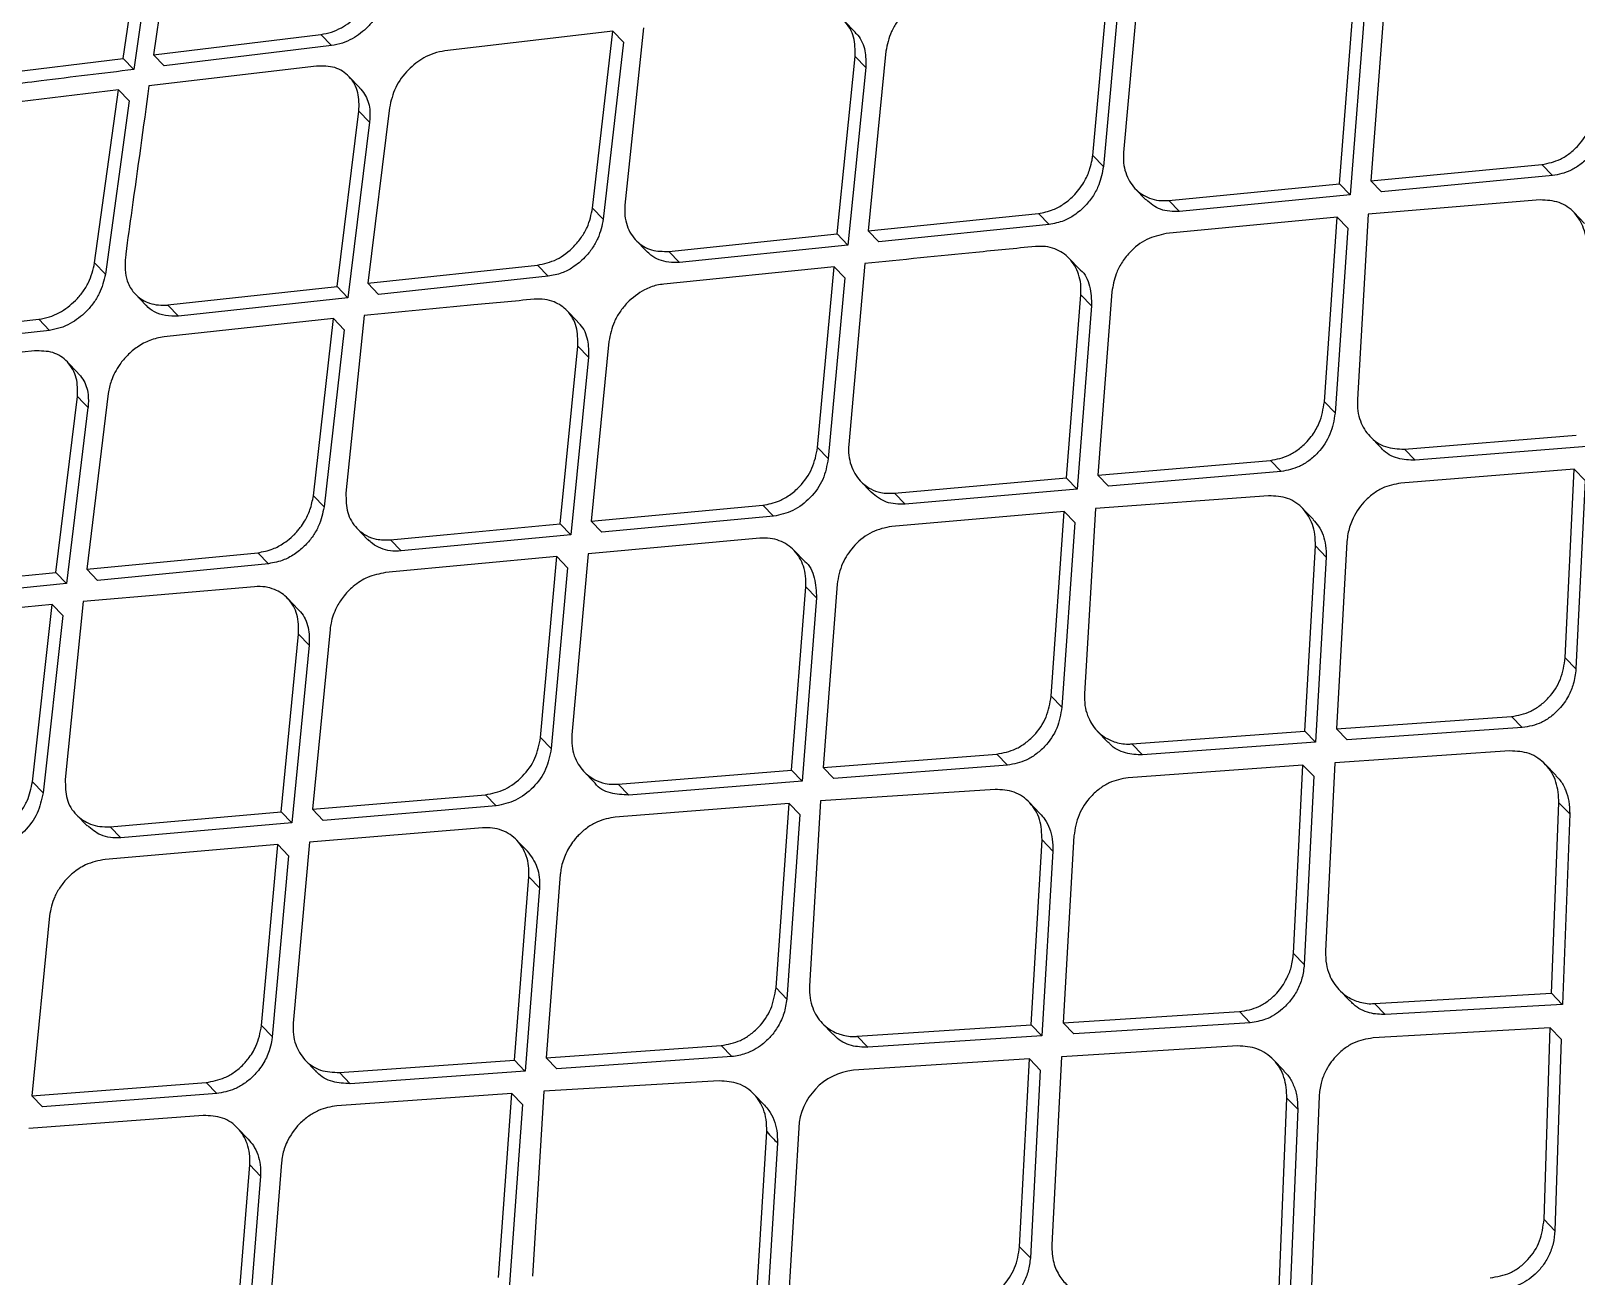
# Model space of a CAD drawing. Extents: x 0 to 84, y -21 to 126.
# Drawn here: x 72.5 to 73.876, y 14.619 to 15.728 of the extents above; entities that cross this region are included whole.
import ezdxf

# ---------------------------------------------------------------- set-up
doc = ezdxf.new("R2010")
doc.units = 0
doc.header["$MEASUREMENT"] = 0
doc.layers.add('1', color=4, linetype='Continuous')

# ---------------------------------------------------------------- blocks, each defined once
blk = doc.blocks.new('PRODIGY')
at = {"layer": '1', "color": 3, "linetype": 'Continuous', "lineweight": 25}
for p, q in [((72.5818, 15.7039), (72.6045, 15.8549)), ((72.6316, 15.8599), (72.6089, 15.7071)), ((73.4453, 15.6174), (73.4601, 15.7784)), ((73.4874, 15.7814), (73.4728, 15.6202)), ((73.4696, 15.7685), (73.4548, 15.6076)), ((73.7054, 15.7583), (73.6929, 15.5949)), ((73.6652, 15.5923), (73.6779, 15.7554)), ((73.6875, 15.7455), (73.6747, 15.5824)), ((73.0181, 15.7281), (72.8685, 15.7106)), ((73, 15.5706), (73.0181, 15.7281)), ((73.0276, 15.7182), (73.0181, 15.7281)), ((73.0453, 15.7312), (73.0287, 15.5732)), ((73.2337, 15.7273), (73.2241, 15.7372)), ((72.6089, 15.7071), (72.7579, 15.7252)), ((72.7675, 15.7153), (72.6184, 15.6972)), ((72.7579, 15.7252), (72.7675, 15.7153)), ((73.0276, 15.7182), (73.0095, 15.5607)), ((72.4344, 15.6858), (72.5818, 15.7039)), ((72.5818, 15.7039), (72.5914, 15.6939)), ((72.6089, 15.7071), (72.6184, 15.6972)), ((73.2178, 15.5476), (73.2338, 15.7056)), ((73.2338, 15.7056), (73.2433, 15.6958)), ((73.2612, 15.7102), (73.2453, 15.5504)), ((72.7541, 15.6971), (72.6049, 15.6793)), ((72.7926, 15.6777), (72.7829, 15.6878)), ((73.2433, 15.6958), (73.2273, 15.5377)), ((72.5778, 15.676), (72.4288, 15.6579)), ((72.5565, 15.5217), (72.5778, 15.676)), ((72.5778, 15.676), (72.5873, 15.6661)), ((72.5874, 15.6661), (72.5661, 15.5118)), ((72.819, 15.66), (72.7999, 15.5036)), ((72.7725, 15.5006), (72.7919, 15.6569)), ((72.8014, 15.647), (72.782, 15.4907)), ((72.7919, 15.6569), (72.8014, 15.647)), ((73.4453, 15.6174), (73.4548, 15.6076)), ((73.6929, 15.5949), (73.8454, 15.6094)), ((73.8454, 15.6094), (73.8549, 15.5995)), ((73.5131, 15.5774), (73.6652, 15.5923)), ((73.6652, 15.5922), (73.6747, 15.5824)), ((73.6929, 15.5949), (73.7024, 15.585)), ((73.8549, 15.5995), (73.7024, 15.585)), ((73.4832, 15.5878), (73.4927, 15.578)), ((73.5226, 15.5675), (73.5131, 15.5774)), ((73.6747, 15.5824), (73.5226, 15.5675)), ((73.8438, 15.5778), (73.6907, 15.5651)), ((73, 15.5706), (73.0095, 15.5607)), ((73.2453, 15.5504), (73.3969, 15.5658)), ((73.4064, 15.5559), (73.3969, 15.5658)), ((73.6907, 15.5651), (73.681, 15.4)), ((73.8833, 15.5568), (73.8737, 15.5668)), ((73.2453, 15.5504), (73.2548, 15.5405)), ((73.4064, 15.5559), (73.2548, 15.5405)), ((73.663, 15.5625), (73.5107, 15.5478)), ((73.6516, 15.3979), (73.663, 15.5625)), ((73.6725, 15.5526), (73.6612, 15.388)), ((73.663, 15.5625), (73.6725, 15.5526)), ((73.0385, 15.5419), (73.0479, 15.5322)), ((73.0679, 15.532), (73.2178, 15.5476)), ((73.2273, 15.5377), (73.0774, 15.5221)), ((73.2273, 15.5377), (73.2178, 15.5476)), ((72.5565, 15.5217), (72.5661, 15.5118)), ((73.0679, 15.532), (73.0774, 15.5221)), ((73.4338, 15.516), (73.4242, 15.5259)), ((72.7999, 15.5036), (72.9508, 15.5197)), ((72.9603, 15.5098), (72.8094, 15.4937)), ((72.9508, 15.5197), (72.9603, 15.5098)), ((73.215, 15.5184), (73.0635, 15.5029)), ((73.2003, 15.3573), (73.215, 15.5184)), ((73.2245, 15.5086), (73.2098, 15.3475)), ((73.215, 15.5184), (73.2245, 15.5086)), ((73.2425, 15.5212), (73.228, 15.3599)), ((72.6218, 15.4843), (72.7725, 15.5006)), ((72.7725, 15.5006), (72.782, 15.4908)), ((72.7999, 15.5036), (72.8094, 15.4937)), ((73.4624, 15.496), (73.4499, 15.3327)), ((72.5928, 15.4939), (72.6022, 15.4841)), ((72.6313, 15.4744), (72.6218, 15.4842)), ((72.782, 15.4908), (72.6313, 15.4744)), ((73.422, 15.3303), (73.4348, 15.4934)), ((73.4443, 15.4835), (73.4316, 15.3204)), ((73.4348, 15.4934), (73.4443, 15.4835)), ((72.3564, 15.4548), (72.5067, 15.4716)), ((72.5067, 15.4716), (72.5162, 15.4617)), ((72.7691, 15.4721), (72.6183, 15.4559)), ((72.7513, 15.3143), (72.7691, 15.4721)), ((72.7691, 15.4721), (72.7786, 15.4622)), ((72.7965, 15.475), (72.7803, 15.3167)), ((72.9865, 15.4695), (72.977, 15.4794)), ((72.5162, 15.4617), (72.3659, 15.4449)), ((72.7786, 15.4622), (72.7608, 15.3045)), ((72.503, 15.4434), (72.3525, 15.4268)), ((72.971, 15.2893), (72.9868, 15.4476)), ((72.9868, 15.4476), (72.9963, 15.4377)), ((73.0145, 15.4519), (72.9987, 15.2919)), ((72.5416, 15.4238), (72.532, 15.4338)), ((72.9963, 15.4377), (72.9805, 15.2795)), ((72.5221, 15.2461), (72.5412, 15.4027)), ((72.5686, 15.4056), (72.5497, 15.2489)), ((73.6516, 15.3979), (73.6612, 15.3881)), ((72.5506, 15.3929), (72.5316, 15.2363)), ((73.2003, 15.3573), (73.2098, 15.3475)), ((73.6923, 15.3671), (73.7018, 15.3573)), ((73.7229, 15.3559), (73.8758, 15.3684)), ((73.8854, 15.3584), (73.7325, 15.346)), ((73.4499, 15.3327), (73.6036, 15.3459)), ((73.6036, 15.3459), (73.6131, 15.336)), ((73.7229, 15.3559), (73.7325, 15.346)), ((73.2687, 15.3166), (73.422, 15.3303)), ((73.422, 15.3302), (73.4315, 15.3204)), ((73.4499, 15.3327), (73.4594, 15.3228)), ((73.6131, 15.336), (73.4594, 15.3228)), ((73.8742, 15.338), (73.7197, 15.3256)), ((73.8661, 15.1701), (73.8742, 15.338)), ((73.8742, 15.338), (73.8838, 15.3281)), ((73.2386, 15.3273), (73.2481, 15.3175)), ((73.2687, 15.3166), (73.2782, 15.3068)), ((73.4316, 15.3204), (73.2782, 15.3068)), ((73.8838, 15.3281), (73.8757, 15.1602)), ((72.7513, 15.3143), (72.7608, 15.3045)), ((72.9987, 15.2919), (73.1516, 15.306)), ((73.1516, 15.306), (73.161, 15.2962)), ((73.4478, 15.3029), (73.438, 15.1379)), ((73.602, 15.3144), (73.4478, 15.3029)), ((73.6418, 15.2932), (73.6322, 15.3031)), ((72.971, 15.2893), (72.9805, 15.2795)), ((72.9987, 15.2919), (73.0082, 15.2821)), ((73.1611, 15.2962), (73.0082, 15.2821)), ((73.4199, 15.3005), (73.2663, 15.2871)), ((73.4084, 15.136), (73.4199, 15.3005)), ((73.4294, 15.2906), (73.4179, 15.1262)), ((73.4294, 15.2906), (73.4199, 15.3005)), ((72.7902, 15.2853), (72.7996, 15.2755)), ((72.8199, 15.2751), (72.8294, 15.2652)), ((72.9805, 15.2795), (72.8294, 15.2652)), ((73.149, 15.2766), (72.996, 15.2627)), ((72.5497, 15.2489), (72.7018, 15.2637)), ((72.7018, 15.2637), (72.7113, 15.2539)), ((72.9682, 15.2602), (72.8155, 15.246)), ((72.9536, 15.099), (72.9682, 15.2602)), ((72.9682, 15.2602), (72.9777, 15.2503)), ((72.996, 15.2627), (72.9815, 15.1014)), ((73.1887, 15.256), (73.1792, 15.2659)), ((73.6341, 15.1048), (73.6436, 15.2697)), ((73.6436, 15.2697), (73.6531, 15.2598)), ((73.6717, 15.2735), (73.6624, 15.1068)), ((72.5497, 15.2489), (72.5592, 15.239)), ((72.7113, 15.2539), (72.5592, 15.239)), ((72.9777, 15.2503), (72.9631, 15.0892)), ((73.6531, 15.2598), (73.6437, 15.0949)), ((72.5316, 15.2363), (72.3798, 15.2211)), ((72.5221, 15.2461), (72.5316, 15.2363)), ((72.699, 15.2334), (72.5464, 15.2203)), ((73.1771, 15.0701), (73.1898, 15.2332)), ((73.1898, 15.2332), (73.1993, 15.2234)), ((73.2177, 15.2357), (73.2052, 15.0724)), ((72.5464, 15.2203), (72.5304, 15.0617)), ((72.7378, 15.2132), (72.7283, 15.2231)), ((73.1993, 15.2234), (73.1866, 15.0603)), ((72.5188, 15.2176), (72.3668, 15.2026)), ((72.5011, 15.0596), (72.5188, 15.2176)), ((72.5283, 15.2077), (72.5106, 15.0497)), ((72.5283, 15.2077), (72.5188, 15.2176)), ((72.7662, 15.1953), (72.7505, 15.0352)), ((72.7225, 15.0328), (72.7382, 15.1912)), ((72.7477, 15.1813), (72.732, 15.023)), ((72.7382, 15.1912), (72.7477, 15.1813)), ((73.8661, 15.1701), (73.8756, 15.1602)), ((73.4084, 15.136), (73.4179, 15.1262)), ((73.6624, 15.1068), (73.8183, 15.1178)), ((73.8279, 15.1079), (73.8183, 15.1178)), ((72.9536, 15.099), (72.9631, 15.0892)), ((73.4494, 15.1049), (73.4589, 15.0951)), ((73.4802, 15.0935), (73.6341, 15.1048)), ((73.6437, 15.0949), (73.6341, 15.1048)), ((73.6624, 15.1068), (73.672, 15.0969)), ((73.8279, 15.1079), (73.672, 15.0969)), ((73.2052, 15.0724), (73.36, 15.0844)), ((73.36, 15.0844), (73.3695, 15.0745)), ((73.4802, 15.0935), (73.4897, 15.0836)), ((73.6437, 15.0949), (73.4897, 15.0836)), ((73.8169, 15.0872), (73.6608, 15.0765)), ((72.9922, 15.0687), (73.0017, 15.0589)), ((73.0226, 15.0577), (73.1771, 15.0701)), ((73.1771, 15.0701), (73.1866, 15.0603)), ((73.2052, 15.0724), (73.2147, 15.0625)), ((73.3695, 15.0745), (73.2147, 15.0625)), ((73.6325, 15.0745), (73.4769, 15.0633)), ((73.6241, 14.9069), (73.6325, 15.0745)), ((73.6325, 15.0745), (73.6421, 15.0646)), ((73.6608, 15.0765), (73.6526, 14.9087)), ((73.8579, 15.0652), (73.8482, 15.0753)), ((72.5011, 15.0596), (72.5106, 15.0497)), ((73.0321, 15.0479), (73.0226, 15.0577)), ((73.1866, 15.0603), (73.0321, 15.0479)), ((73.6421, 15.0646), (73.6337, 14.8969)), ((72.7505, 15.0352), (72.9045, 15.0481)), ((72.914, 15.0382), (72.9045, 15.0481)), ((73.1749, 15.0404), (73.0202, 15.0282)), ((73.1633, 14.8761), (73.1749, 15.0404)), ((73.1749, 15.0404), (73.1844, 15.0305)), ((73.203, 15.0426), (73.1931, 14.8777)), ((73.3584, 15.0529), (73.203, 15.0426)), ((73.3983, 15.0315), (73.3888, 15.0414)), ((73.8539, 14.8714), (73.8605, 15.041)), ((73.8605, 15.041), (73.8701, 15.031)), ((72.5404, 15.0302), (72.5498, 15.0204)), ((72.5703, 15.0197), (72.7225, 15.0328)), ((72.7225, 15.0328), (72.732, 15.023)), ((72.7505, 15.0352), (72.76, 15.0253)), ((72.914, 15.0382), (72.76, 15.0253)), ((73.1844, 15.0305), (73.1728, 14.8662)), ((73.8701, 15.031), (73.8636, 14.8614)), ((72.5703, 15.0197), (72.5798, 15.0099)), ((72.732, 15.023), (72.5798, 15.0099)), ((72.902, 15.0187), (72.7478, 15.006)), ((72.7198, 15.0037), (72.5659, 14.9906)), ((72.7052, 14.8425), (72.7198, 15.0036)), ((72.7198, 15.0037), (72.7293, 14.9938)), ((72.7478, 15.006), (72.7333, 14.8446)), ((72.9419, 14.9978), (72.9323, 15.0077)), ((73.3906, 14.8432), (73.4002, 15.0079)), ((73.4002, 15.0079), (73.4098, 14.998)), ((73.4286, 15.0115), (73.419, 14.8451)), ((72.7293, 14.9938), (72.7146, 14.8326)), ((73.4098, 14.998), (73.4001, 14.8333)), ((72.9303, 14.8119), (72.9431, 14.9749)), ((72.9431, 14.9749), (72.9526, 14.9651)), ((72.9712, 14.9772), (72.9586, 14.8139)), ((72.9526, 14.9651), (72.9398, 14.8021)), ((72.5163, 14.9402), (72.5007, 14.7801)), ((73.6241, 14.9069), (73.6337, 14.8969)), ((73.1633, 14.8761), (73.1728, 14.8662)), ((73.6648, 14.8744), (73.6743, 14.8645)), ((73.6963, 14.8623), (73.8539, 14.8714)), ((73.6963, 14.8623), (73.7059, 14.8523)), ((73.8636, 14.8614), (73.7059, 14.8523)), ((73.8539, 14.8714), (73.8635, 14.8614)), ((73.419, 14.8451), (73.576, 14.855)), ((73.576, 14.855), (73.5855, 14.845)), ((72.7052, 14.8425), (72.7146, 14.8327)), ((73.2045, 14.8447), (73.214, 14.8348)), ((73.2356, 14.833), (73.3906, 14.8432)), ((73.4001, 14.8334), (73.3906, 14.8432)), ((73.419, 14.8451), (73.4286, 14.8352)), ((73.5855, 14.845), (73.4286, 14.8352)), ((73.8528, 14.8405), (73.695, 14.8316)), ((73.8473, 14.6699), (73.8528, 14.8405)), ((73.8625, 14.8305), (73.8528, 14.8405)), ((72.9586, 14.8139), (73.1145, 14.8248)), ((73.1145, 14.8248), (73.124, 14.815)), ((73.2356, 14.833), (73.2451, 14.8232)), ((73.4001, 14.8333), (73.2451, 14.8232)), ((73.5745, 14.8244), (73.4174, 14.8148)), ((73.8625, 14.8305), (73.8569, 14.6599)), ((72.7441, 14.8119), (72.7535, 14.8021)), ((72.7747, 14.8007), (72.9303, 14.8119)), ((72.9303, 14.8119), (72.9397, 14.8021)), ((72.9586, 14.8139), (72.9681, 14.8041)), ((73.124, 14.8149), (72.9681, 14.8041)), ((73.3889, 14.813), (73.2322, 14.8028)), ((73.3802, 14.6456), (73.3889, 14.813)), ((73.4174, 14.8148), (73.4089, 14.6472)), ((73.6157, 14.8023), (73.606, 14.8123)), ((72.7841, 14.7908), (72.7747, 14.8007)), ((72.9398, 14.8021), (72.7841, 14.7908)), ((73.1128, 14.7933), (72.9564, 14.7842)), ((73.3985, 14.803), (73.3898, 14.6357)), ((72.5007, 14.7801), (72.6558, 14.7919)), ((72.5007, 14.7801), (72.5101, 14.7703)), ((72.6652, 14.782), (72.5101, 14.7703)), ((72.6558, 14.7919), (72.6652, 14.7821)), ((72.928, 14.7822), (72.7722, 14.7712)), ((72.9163, 14.6181), (72.928, 14.7822)), ((72.9375, 14.7724), (72.928, 14.7822)), ((72.9564, 14.7842), (72.9463, 14.6195)), ((73.153, 14.7717), (73.1434, 14.7816)), ((73.6469, 14.7796), (73.6402, 14.6102)), ((72.9375, 14.7724), (72.9258, 14.6082)), ((73.6114, 14.6088), (73.6183, 14.778)), ((73.6183, 14.778), (73.6279, 14.768)), ((73.6279, 14.768), (73.621, 14.5988)), ((72.6532, 14.7625), (72.4979, 14.7509)), ((72.6933, 14.7414), (72.6838, 14.7513)), ((73.1835, 14.7515), (73.1737, 14.5853)), ((73.1451, 14.5837), (73.155, 14.7481)), ((73.1645, 14.7382), (73.1546, 14.5738)), ((72.6817, 14.5556), (72.6946, 14.7185)), ((72.6946, 14.7185), (72.7041, 14.7086)), ((72.7229, 14.7205), (72.7101, 14.5574)), ((72.7041, 14.7086), (72.6912, 14.5457)), ((73.8473, 14.6699), (73.8569, 14.6599)), ((73.3802, 14.6456), (73.3898, 14.6357))]:
    blk.add_line(p, q, dxfattribs=at)
at = {"layer": '1', "color": 3, "linetype": 'Continuous', "lineweight": 25, "flags": 128}
for points in [[(72.5412, 15.4027), (72.5465, 15.3972), (72.5507, 15.3929)], [(73.3889, 14.813), (73.3943, 14.8074), (73.3985, 14.803)]]:
    blk.add_lwpolyline(points, dxfattribs=at)
at = {"layer": '1', "color": 3, "linetype": 'Continuous', "lineweight": 25}
blk.add_arc((73.2383, 14.7483), 0.0549, 96.3947, 176.641, dxfattribs=at)
for points, knots in [([(69.6815, 15.0148), (69.6438, 15.0374), (69.6134, 15.0686), (69.5678, 15.1475), (69.5526, 15.1952), (69.5371, 15.3059), (69.5368, 15.3688), (69.5507, 15.5082), (69.5649, 15.5846), (69.6283, 15.8315), (69.6983, 16.0194), (69.8888, 16.4275), (70.0095, 16.6479), (70.2247, 16.9918), (70.302, 17.1086), (70.4671, 17.3446), (70.5547, 17.4637), (70.7389, 17.7022), (70.8354, 17.8214), (71.0353, 18.0576), (71.1388, 18.1745), (71.3504, 18.4035), (71.4586, 18.5157), (71.6768, 18.7327), (71.787, 18.8376), (72.0064, 19.038), (72.1158, 19.1335), (72.3309, 19.3131), (72.4366, 19.3973), (72.5394, 19.4751)], [0, 0, 0, 0, 0.0625, 0.0625, 0.125, 0.125, 0.1875, 0.1875, 0.25, 0.25, 0.375, 0.375, 0.5, 0.5, 0.5625, 0.5625, 0.625, 0.625, 0.6875, 0.6875, 0.75, 0.75, 0.8125, 0.8125, 0.875, 0.875, 0.9375, 0.9375, 1, 1, 1, 1]), ([(73.7435, 18.8551), (73.7393, 18.8461), (73.7309, 18.8281), (73.718, 18.8009), (73.7049, 18.7737), (73.6916, 18.7462), (73.678, 18.7187), (73.6642, 18.691), (73.6502, 18.6632), (73.6359, 18.6353), (73.6215, 18.6073), (73.6068, 18.5791), (73.5918, 18.5508), (73.5767, 18.5224), (73.5331, 18.4416), (73.4574, 18.3068), (73.3432, 18.1159), (73.2206, 17.923), (73.0904, 17.7294), (72.9529, 17.536), (72.7614, 17.2805), (72.5079, 16.9669), (72.1871, 16.6073), (71.8566, 16.2708), (71.5782, 16.0133), (71.3576, 15.8239), (71.1939, 15.6904), (71.0328, 15.566), (70.8747, 15.4509), (70.7209, 15.3457), (70.5715, 15.2507), (70.428, 15.1666), (70.2901, 15.0933), (70.1596, 15.0316), (70.0362, 14.9818), (69.9215, 14.9443), (69.8154, 14.9196), (69.7191, 14.9078), (69.6534, 14.9091), (69.6118, 14.9144), (69.5899, 14.9184), (69.5689, 14.9235), (69.5489, 14.9297), (69.5298, 14.9371), (69.5116, 14.9454), (69.5002, 14.9519), (69.4945, 14.9551)], [0, 0, 0, 0, 0.00488, 0.009757, 0.014631, 0.019503, 0.024374, 0.029243, 0.034113, 0.038982, 0.043851, 0.048722, 0.053594, 0.058468, 0.063345, 0.095039, 0.12674, 0.158405, 0.190067, 0.221613, 0.253187, 0.315969, 0.378384, 0.440415, 0.502124, 0.532906, 0.56362, 0.594377, 0.625012, 0.655825, 0.686463, 0.717403, 0.748208, 0.779416, 0.81038, 0.841827, 0.873112, 0.904827, 0.936373, 0.9455, 0.954608, 0.963701, 0.972783, 0.981858, 0.990929, 1, 1, 1, 1]), ([(73.7215, 18.8285), (73.6946, 18.7723), (73.6439, 18.6664), (73.5631, 18.5113), (73.4874, 18.3741), (73.4191, 18.2558), (73.359, 18.1554), (73.2826, 18.0316), (73.1762, 17.8662), (73.0241, 17.6439), (72.8569, 17.4153), (72.6795, 17.1875), (72.5011, 16.9714), (72.3171, 16.7611), (72.1396, 16.5693), (71.9767, 16.402), (71.8298, 16.2578), (71.6999, 16.1353), (71.5745, 16.0212), (71.4475, 15.9099), (71.3111, 15.7952), (71.1795, 15.6895), (71.0495, 15.5898), (70.9193, 15.4944), (70.7802, 15.3981), (70.6385, 15.3063), (70.5005, 15.2238), (70.3708, 15.153), (70.2504, 15.0942), (70.1545, 15.0535), (70.0822, 15.027), (70.0324, 15.0109), (69.9948, 15.0002), (69.9649, 14.9928), (69.9362, 14.9864), (69.9022, 14.9802), (69.8646, 14.9754), (69.825, 14.9732), (69.8017, 14.9755), (69.7892, 14.9767)], [0, 0, 0, 0, 0.032664, 0.06159, 0.086757, 0.108148, 0.125755, 0.140721, 0.174256, 0.21335, 0.257942, 0.294954, 0.334973, 0.375202, 0.411836, 0.444887, 0.474389, 0.500374, 0.522867, 0.549562, 0.576719, 0.605372, 0.629995, 0.657505, 0.687905, 0.720484, 0.752941, 0.785119, 0.81703, 0.848354, 0.866963, 0.883183, 0.897039, 0.905584, 0.917586, 0.933039, 0.951933, 0.974257, 1, 1, 1, 1]), ([(73.7038, 17.6398), (73.5881, 17.5307), (73.3529, 17.3088), (73.0099, 16.9848), (72.6861, 16.6786), (72.3966, 16.4046), (72.1528, 16.1737), (71.9512, 15.9828), (71.7883, 15.8284), (71.6432, 15.6909), (71.5188, 15.5731), (71.4173, 15.477), (71.3359, 15.3999), (71.2411, 15.31), (71.1121, 15.1878), (70.9471, 15.0316), (70.7602, 14.8547), (70.5548, 14.6603), (70.3367, 14.454), (70.0855, 14.2164), (69.8199, 13.9653), (69.5484, 13.7088), (69.3455, 13.5171), (69.2008, 13.3805), (69.097, 13.2825), (68.9815, 13.1734), (68.8462, 13.0458), (68.673, 12.8823), (68.4574, 12.6788), (68.1953, 12.4313), (67.8996, 12.1522), (67.5706, 11.8413), (67.2082, 11.4986), (66.8275, 11.1383), (66.5678, 10.8921), (66.4399, 10.7708)], [0, 0, 0, 0, 0.047732, 0.097021, 0.141602, 0.181473, 0.216643, 0.242357, 0.264803, 0.283982, 0.302359, 0.316221, 0.32592, 0.336001, 0.355428, 0.379237, 0.404198, 0.432652, 0.464067, 0.494314, 0.536393, 0.573752, 0.606394, 0.620146, 0.633459, 0.649229, 0.66783, 0.689262, 0.720711, 0.75677, 0.797442, 0.842721, 0.892609, 0.947115, 1, 1, 1, 1]), ([(70.1609, 14.1108), (70.595, 14.524), (71.2623, 15.1592), (72.4518, 16.3177), (73.2088, 17.0613), (73.736, 17.5793)], [0, 0, 0, 0, 0.360925, 0.55487, 1, 1, 1, 1]), ([(72.6141, 15.845), (72.6098, 15.8169), (72.602, 15.7668), (72.5946, 15.7162), (72.5914, 15.6939)], [0, 0, 0, 0, 0.559999, 1, 1, 1, 1]), ([(72.7579, 15.7252), (72.7611, 15.7258), (72.7673, 15.7269), (72.7786, 15.732), (72.7889, 15.7398), (72.7971, 15.7495), (72.804, 15.7607), (72.8061, 15.7696), (72.8076, 15.7755)], [0, 0, 0, 0, 0.139454, 0.269385, 0.499795, 0.627888, 0.754251, 1, 1, 1, 1]), ([(72.8171, 15.7656), (72.8157, 15.7597), (72.8136, 15.7508), (72.8066, 15.7397), (72.7985, 15.73), (72.7883, 15.7222), (72.7769, 15.717), (72.7707, 15.7159), (72.7675, 15.7153)], [0, 0, 0, 0, 0.244819, 0.370928, 0.498968, 0.728007, 0.858735, 1, 1, 1, 1]), ([(73.3099, 15.7616), (73.3041, 15.7602), (73.2925, 15.7575), (73.2793, 15.7471), (73.2709, 15.7367), (73.2643, 15.7252), (73.2624, 15.7161), (73.2612, 15.7102)], [0, 0, 0, 0, 0.24978, 0.49911, 0.63174, 0.759587, 1, 1, 1, 1]), ([(73.2338, 15.7056), (73.2337, 15.7115), (73.2337, 15.7235), (73.2253, 15.7377), (73.2121, 15.7467), (73.2009, 15.7469), (73.1953, 15.747)], [0, 0, 0, 0, 0.247055, 0.500293, 0.750035, 1, 1, 1, 1]), ([(73.2335, 15.7271), (73.2344, 15.7263), (73.2388, 15.722), (73.2434, 15.7115), (73.2433, 15.7008), (73.2433, 15.6958)], [0, 0, 0, 0, 0.115623, 0.581706, 1, 1, 1, 1]), ([(72.8685, 15.7106), (72.8652, 15.71), (72.8588, 15.7088), (72.8475, 15.7036), (72.835, 15.6939), (72.8233, 15.6782), (72.8205, 15.6661), (72.819, 15.66)], [0, 0, 0, 0, 0.145635, 0.277725, 0.500261, 0.751399, 1, 1, 1, 1]), ([(72.5914, 15.6939), (72.5638, 15.6906), (72.5147, 15.6846), (72.4656, 15.6785), (72.444, 15.6758)], [0, 0, 0, 0, 0.560002, 1, 1, 1, 1]), ([(72.7919, 15.6569), (72.792, 15.6625), (72.7922, 15.6712), (72.7882, 15.6812), (72.782, 15.6897), (72.7709, 15.6971), (72.7597, 15.6971), (72.7541, 15.6971)], [0, 0, 0, 0, 0.238553, 0.366963, 0.501189, 0.750416, 1, 1, 1, 1]), ([(72.6049, 15.6793), (72.5998, 15.6424), (72.593, 15.5926), (72.5857, 15.5413), (72.584, 15.5264), (72.5838, 15.5248)], [0, 0, 0, 0, 0.716075, 0.969514, 1, 1, 1, 1]), ([(72.7925, 15.6777), (72.7941, 15.6759), (72.7986, 15.6706), (72.8021, 15.66), (72.8016, 15.6509), (72.8014, 15.647)], [0, 0, 0, 0, 0.233608, 0.671619, 1, 1, 1, 1]), ([(73.8454, 15.6094), (73.851, 15.6105), (73.8596, 15.6123), (73.8704, 15.6193), (73.8802, 15.6282), (73.8898, 15.6427), (73.892, 15.6554), (73.893, 15.6618)], [0, 0, 0, 0, 0.237271, 0.365832, 0.500642, 0.75022, 1, 1, 1, 1]), ([(73.9026, 15.6519), (73.9026, 15.6514), (73.9025, 15.6502), (73.9021, 15.6465), (73.9006, 15.6394), (73.8963, 15.6283), (73.8888, 15.6174), (73.8796, 15.6091), (73.8688, 15.6023), (73.8603, 15.6005), (73.8549, 15.5995)], [0, 0, 0, 0, 0.017151, 0.047351, 0.146713, 0.297853, 0.500596, 0.64213, 0.772682, 1, 1, 1, 1]), ([(73.4728, 15.6202), (73.4727, 15.6171), (73.4725, 15.6108), (73.475, 15.5993), (73.482, 15.5872), (73.4934, 15.5798), (73.5041, 15.577), (73.5101, 15.5773), (73.5131, 15.5774)], [0, 0, 0, 0, 0.129019, 0.255533, 0.500114, 0.741836, 0.868984, 1, 1, 1, 1]), ([(73.3969, 15.5658), (73.4013, 15.5666), (73.4091, 15.5681), (73.4202, 15.5743), (73.4302, 15.5828), (73.4382, 15.5939), (73.4428, 15.6046), (73.4446, 15.6122), (73.4451, 15.6161), (73.4453, 15.6174)], [0, 0, 0, 0, 0.190542, 0.330561, 0.500118, 0.694288, 0.842422, 0.944346, 1, 1, 1, 1]), ([(73.4548, 15.6076), (73.4538, 15.602), (73.4522, 15.5932), (73.446, 15.5814), (73.4387, 15.5721), (73.4297, 15.5644), (73.4186, 15.5582), (73.4109, 15.5568), (73.4064, 15.5559)], [0, 0, 0, 0, 0.22038, 0.353909, 0.501989, 0.66923, 0.808108, 1, 1, 1, 1]), ([(73.5226, 15.5675), (73.5167, 15.5675), (73.5052, 15.5677), (73.4969, 15.5747), (73.4928, 15.5781)], [0, 0, 0, 0, 0.512525, 1, 1, 1, 1]), ([(73.8851, 15.5334), (73.8851, 15.5368), (73.8851, 15.5434), (73.8821, 15.5551), (73.8749, 15.5673), (73.8611, 15.577), (73.8496, 15.5775), (73.8438, 15.5778)], [0, 0, 0, 0, 0.13599, 0.264886, 0.5007, 0.747844, 1, 1, 1, 1]), ([(72.9508, 15.5197), (72.9566, 15.521), (72.9683, 15.5236), (72.9817, 15.534), (72.9902, 15.5444), (72.9969, 15.5558), (72.9987, 15.5647), (73, 15.5706)], [0, 0, 0, 0, 0.249536, 0.4991, 0.634239, 0.763031, 1, 1, 1, 1]), ([(73.0287, 15.5732), (73.0286, 15.57), (73.0284, 15.5637), (73.031, 15.5521), (73.0383, 15.5404), (73.0519, 15.532), (73.0626, 15.532), (73.0679, 15.532)], [0, 0, 0, 0, 0.134268, 0.265938, 0.520318, 0.764911, 1, 1, 1, 1]), ([(73.0095, 15.5607), (73.0083, 15.5549), (73.0064, 15.546), (72.9998, 15.5346), (72.9925, 15.5256), (72.9832, 15.5179), (72.9719, 15.512), (72.9645, 15.5106), (72.9603, 15.5098)], [0, 0, 0, 0, 0.235185, 0.363131, 0.497753, 0.679268, 0.822257, 1, 1, 1, 1]), ([(73.3943, 15.5364), (73.3766, 15.5346), (73.326, 15.5296), (73.2754, 15.5245), (73.2425, 15.5212)], [0, 0, 0, 0, 0.350451, 1, 1, 1, 1]), ([(73.4348, 15.4934), (73.4349, 15.4966), (73.435, 15.5029), (73.4324, 15.5144), (73.4254, 15.5265), (73.4141, 15.5339), (73.4034, 15.5367), (73.3974, 15.5365), (73.3943, 15.5364)], [0, 0, 0, 0, 0.129963, 0.256811, 0.500118, 0.740033, 0.867618, 1, 1, 1, 1]), ([(73.5107, 15.5478), (73.5048, 15.5465), (73.4931, 15.544), (73.4794, 15.5331), (73.4709, 15.522), (73.4648, 15.5102), (73.4633, 15.5014), (73.4624, 15.496)], [0, 0, 0, 0, 0.249573, 0.499119, 0.651188, 0.785497, 1, 1, 1, 1]), ([(72.5067, 15.4716), (72.5099, 15.4721), (72.5161, 15.4732), (72.5275, 15.4783), (72.5378, 15.486), (72.5461, 15.4957), (72.553, 15.5068), (72.5551, 15.5158), (72.5565, 15.5217)], [0, 0, 0, 0, 0.139357, 0.269238, 0.499688, 0.628042, 0.754513, 1, 1, 1, 1]), ([(72.5838, 15.5248), (72.5836, 15.5207), (72.5833, 15.5132), (72.5862, 15.5027), (72.5924, 15.493), (72.6001, 15.4878), (72.6074, 15.4852), (72.6131, 15.484), (72.6189, 15.4842), (72.6218, 15.4842)], [0, 0, 0, 0, 0.170301, 0.315549, 0.500636, 0.7224, 0.749655, 0.875159, 1, 1, 1, 1]), ([(73.0774, 15.5221), (73.0741, 15.522), (73.0677, 15.5218), (73.0591, 15.5243), (73.0524, 15.5278), (73.0493, 15.5311), (73.0481, 15.5323)], [0, 0, 0, 0, 0.288863, 0.566982, 0.834423, 1, 1, 1, 1]), ([(72.5661, 15.5118), (72.5647, 15.5059), (72.5626, 15.497), (72.5556, 15.4859), (72.5475, 15.4762), (72.5372, 15.4685), (72.5257, 15.4634), (72.5195, 15.4623), (72.5162, 15.4617)], [0, 0, 0, 0, 0.24449, 0.370608, 0.498998, 0.727983, 0.858744, 1, 1, 1, 1]), ([(73.4337, 15.5159), (73.4339, 15.5157), (73.4386, 15.5126), (73.4436, 15.5012), (73.4441, 15.4894), (73.4443, 15.4835)], [0, 0, 0, 0, 0.026139, 0.515979, 1, 1, 1, 1]), ([(73.0635, 15.5029), (73.0614, 15.5026), (73.0556, 15.5018), (73.044, 15.4973), (73.0326, 15.4887), (73.0241, 15.4783), (73.0175, 15.4669), (73.0157, 15.4578), (73.0145, 15.4519)], [0, 0, 0, 0, 0.090271, 0.250416, 0.49958, 0.633284, 0.761435, 1, 1, 1, 1]), ([(72.6313, 15.4744), (72.6273, 15.4743), (72.6196, 15.4741), (72.6101, 15.4778), (72.6043, 15.4814), (72.6024, 15.484), (72.6023, 15.4841)], [0, 0, 0, 0, 0.356068, 0.68279, 0.980192, 1, 1, 1, 1]), ([(72.9479, 15.4894), (72.9301, 15.4877), (72.8796, 15.4829), (72.8291, 15.4781), (72.7965, 15.475)], [0, 0, 0, 0, 0.354008, 1, 1, 1, 1]), ([(72.9868, 15.4476), (72.9868, 15.4535), (72.9867, 15.4655), (72.9785, 15.4795), (72.9678, 15.4867), (72.9574, 15.4897), (72.9512, 15.4895), (72.9479, 15.4894)], [0, 0, 0, 0, 0.248052, 0.49962, 0.726191, 0.857289, 1, 1, 1, 1]), ([(72.9864, 15.4693), (72.9872, 15.4685), (72.9916, 15.4644), (72.9964, 15.4538), (72.9963, 15.4429), (72.9963, 15.4377)], [0, 0, 0, 0, 0.102153, 0.57156, 1, 1, 1, 1]), ([(72.6183, 15.4559), (72.614, 15.4551), (72.606, 15.4536), (72.5948, 15.4474), (72.5858, 15.44), (72.5774, 15.4299), (72.5712, 15.418), (72.5693, 15.4093), (72.5686, 15.4056)], [0, 0, 0, 0, 0.181781, 0.347359, 0.496746, 0.629905, 0.846851, 1, 1, 1, 1]), ([(72.5412, 15.4027), (72.5413, 15.4084), (72.5415, 15.4171), (72.5373, 15.4271), (72.5311, 15.4357), (72.5199, 15.4433), (72.5086, 15.4434), (72.503, 15.4434)], [0, 0, 0, 0, 0.239149, 0.367422, 0.501209, 0.75043, 1, 1, 1, 1]), ([(72.5416, 15.4237), (72.5431, 15.422), (72.5477, 15.4167), (72.5513, 15.4061), (72.5509, 15.3968), (72.5507, 15.3929)], [0, 0, 0, 0, 0.225938, 0.665837, 1, 1, 1, 1]), ([(73.6036, 15.3459), (73.6092, 15.347), (73.6178, 15.3487), (73.6287, 15.3555), (73.6357, 15.3618), (73.6421, 15.3697), (73.6488, 15.3812), (73.6506, 15.3916), (73.6516, 15.3979)], [0, 0, 0, 0, 0.232674, 0.362149, 0.500062, 0.59329, 0.750445, 1, 1, 1, 1]), ([(73.681, 15.4), (73.681, 15.3966), (73.681, 15.39), (73.6841, 15.3784), (73.6915, 15.3663), (73.7055, 15.3566), (73.7171, 15.3562), (73.7229, 15.3559)], [0, 0, 0, 0, 0.137584, 0.267057, 0.500743, 0.75114, 1, 1, 1, 1]), ([(73.6612, 15.388), (73.6601, 15.3817), (73.658, 15.3689), (73.6482, 15.3545), (73.6382, 15.3455), (73.6272, 15.3388), (73.6186, 15.3371), (73.6131, 15.336)], [0, 0, 0, 0, 0.250029, 0.49987, 0.63902, 0.768893, 1, 1, 1, 1]), ([(73.1516, 15.306), (73.1566, 15.307), (73.1647, 15.3085), (73.1758, 15.315), (73.1864, 15.324), (73.1967, 15.3386), (73.1991, 15.3511), (73.2003, 15.3573)], [0, 0, 0, 0, 0.211974, 0.346756, 0.500459, 0.750275, 1, 1, 1, 1]), ([(73.228, 15.3599), (73.2279, 15.3567), (73.2278, 15.3504), (73.2304, 15.3389), (73.2367, 15.328), (73.2467, 15.3205), (73.2573, 15.3164), (73.2646, 15.3166), (73.2687, 15.3166)], [0, 0, 0, 0, 0.130836, 0.257922, 0.499885, 0.678505, 0.821483, 1, 1, 1, 1]), ([(73.7325, 15.346), (73.7272, 15.3462), (73.7164, 15.3466), (73.7062, 15.3522), (73.7023, 15.3569), (73.702, 15.3574)], [0, 0, 0, 0, 0.458899, 0.947356, 1, 1, 1, 1]), ([(73.2098, 15.3475), (73.2086, 15.3412), (73.2063, 15.3286), (73.1945, 15.3122), (73.1787, 15.3), (73.167, 15.2974), (73.1611, 15.2962)], [0, 0, 0, 0, 0.250006, 0.500005, 0.75, 1, 1, 1, 1]), ([(72.7803, 15.3167), (72.7804, 15.3108), (72.7805, 15.2989), (72.7883, 15.2861), (72.7979, 15.2788), (72.8082, 15.2749), (72.8156, 15.275), (72.8199, 15.2751)], [0, 0, 0, 0, 0.247319, 0.499511, 0.671212, 0.811978, 1, 1, 1, 1]), ([(73.2782, 15.3068), (73.2725, 15.3069), (73.2609, 15.3071), (73.2523, 15.314), (73.2481, 15.3175)], [0, 0, 0, 0, 0.498301, 1, 1, 1, 1]), ([(73.7197, 15.3256), (73.7141, 15.3246), (73.7055, 15.3229), (73.6945, 15.3161), (73.6895, 15.3113), (73.6869, 15.3088), (73.6823, 15.3042), (73.6767, 15.2947), (73.6726, 15.2822), (73.672, 15.2759), (73.6717, 15.2735)], [0, 0, 0, 0, 0.232189, 0.361856, 0.499918, 0.50013, 0.500172, 0.749346, 0.906253, 1, 1, 1, 1]), ([(72.7018, 15.2637), (72.7063, 15.2645), (72.7143, 15.266), (72.7243, 15.2715), (72.7306, 15.2763), (72.7336, 15.2792), (72.7347, 15.2803), (72.7348, 15.2804), (72.7349, 15.2805), (72.7351, 15.2807), (72.7355, 15.2811), (72.7362, 15.2819), (72.7377, 15.2836), (72.7403, 15.2868), (72.7444, 15.2929), (72.749, 15.3024), (72.7505, 15.3101), (72.7513, 15.3143)], [0, 0, 0, 0, 0.191666, 0.339039, 0.44189, 0.500177, 0.500304, 0.501109, 0.502697, 0.505872, 0.512201, 0.524751, 0.549335, 0.596709, 0.683964, 0.828694, 1, 1, 1, 1]), ([(72.7608, 15.3044), (72.7596, 15.2987), (72.7577, 15.2898), (72.7511, 15.2784), (72.7442, 15.27), (72.7355, 15.2627), (72.7243, 15.2563), (72.7161, 15.2548), (72.7113, 15.2539)], [0, 0, 0, 0, 0.23403, 0.362694, 0.498847, 0.648029, 0.798741, 1, 1, 1, 1]), ([(73.6436, 15.2697), (73.6436, 15.2731), (73.6436, 15.2798), (73.6406, 15.2915), (73.6333, 15.3037), (73.6194, 15.3135), (73.6078, 15.3141), (73.602, 15.3144)], [0, 0, 0, 0, 0.138335, 0.268059, 0.500744, 0.749537, 1, 1, 1, 1]), ([(72.8199, 15.2751), (72.8367, 15.2767), (72.8871, 15.2814), (72.9375, 15.2862), (72.971, 15.2893)], [0, 0, 0, 0, 0.334753, 1, 1, 1, 1]), ([(73.6417, 15.2931), (73.6433, 15.2913), (73.647, 15.2872), (73.6507, 15.2793), (73.6532, 15.27), (73.6531, 15.2632), (73.6531, 15.2598)], [0, 0, 0, 0, 0.215118, 0.469768, 0.731366, 1, 1, 1, 1]), ([(72.8294, 15.2652), (72.8262, 15.2651), (72.8198, 15.2649), (72.8112, 15.2674), (72.8044, 15.2709), (72.8011, 15.2743), (72.7998, 15.2757)], [0, 0, 0, 0, 0.281644, 0.554638, 0.81907, 1, 1, 1, 1]), ([(73.1898, 15.2332), (73.1899, 15.2365), (73.1901, 15.2429), (73.1874, 15.2544), (73.1803, 15.2665), (73.1689, 15.274), (73.158, 15.2769), (73.1521, 15.2767), (73.149, 15.2766)], [0, 0, 0, 0, 0.131925, 0.259406, 0.500168, 0.742421, 0.869417, 1, 1, 1, 1]), ([(73.2663, 15.2871), (73.2604, 15.2859), (73.2486, 15.2834), (73.2334, 15.2715), (73.2257, 15.2607), (73.2201, 15.249), (73.2188, 15.242), (73.2177, 15.2357)], [0, 0, 0, 0, 0.249795, 0.499625, 0.721534, 0.749976, 1, 1, 1, 1]), ([(73.1887, 15.256), (73.1888, 15.2559), (73.1934, 15.2529), (73.1985, 15.2414), (73.1991, 15.2294), (73.1993, 15.2234)], [0, 0, 0, 0, 0.009523, 0.503508, 1, 1, 1, 1]), ([(72.3703, 15.231), (72.3886, 15.2328), (72.4392, 15.2379), (72.4898, 15.2429), (72.5221, 15.2461)], [0, 0, 0, 0, 0.361996, 1, 1, 1, 1]), ([(72.7382, 15.1912), (72.7382, 15.1972), (72.7381, 15.2091), (72.7297, 15.2232), (72.7189, 15.2306), (72.7084, 15.2336), (72.7022, 15.2335), (72.699, 15.2334)], [0, 0, 0, 0, 0.249699, 0.499665, 0.729349, 0.859661, 1, 1, 1, 1]), ([(72.8155, 15.246), (72.8101, 15.2449), (72.8001, 15.2429), (72.7871, 15.2345), (72.7779, 15.2249), (72.7709, 15.2137), (72.7674, 15.204), (72.7664, 15.1973), (72.7662, 15.1955), (72.7662, 15.1953)], [0, 0, 0, 0, 0.225859, 0.423082, 0.591588, 0.731242, 0.923301, 0.991692, 1, 1, 1, 1]), ([(72.7377, 15.2131), (72.7384, 15.2124), (72.7428, 15.2083), (72.7477, 15.1977), (72.7477, 15.1867), (72.7477, 15.1813)], [0, 0, 0, 0, 0.087335, 0.560479, 1, 1, 1, 1]), ([(73.8183, 15.1178), (73.8241, 15.1189), (73.833, 15.1205), (73.8439, 15.1275), (73.8537, 15.1364), (73.8632, 15.1508), (73.8651, 15.1637), (73.8661, 15.1701)], [0, 0, 0, 0, 0.240714, 0.368366, 0.500632, 0.74989, 1, 1, 1, 1]), ([(73.8757, 15.1602), (73.8751, 15.1556), (73.8741, 15.1474), (73.8689, 15.1351), (73.862, 15.1252), (73.8535, 15.1175), (73.8426, 15.1106), (73.8337, 15.1089), (73.8279, 15.1079)], [0, 0, 0, 0, 0.177495, 0.320275, 0.500949, 0.633455, 0.760928, 1, 1, 1, 1]), ([(73.438, 15.1379), (73.438, 15.1344), (73.438, 15.1278), (73.4411, 15.1162), (73.4471, 15.1064), (73.4562, 15.0988), (73.466, 15.0943), (73.4749, 15.093), (73.4796, 15.0934), (73.4802, 15.0935)], [0, 0, 0, 0, 0.138885, 0.266403, 0.501187, 0.625728, 0.792277, 0.974126, 1, 1, 1, 1]), ([(73.36, 15.0844), (73.3657, 15.0855), (73.3744, 15.0871), (73.3854, 15.0939), (73.3954, 15.1027), (73.4051, 15.117), (73.4073, 15.1297), (73.4084, 15.136)], [0, 0, 0, 0, 0.236734, 0.365371, 0.500564, 0.750075, 1, 1, 1, 1]), ([(73.4179, 15.1262), (73.4168, 15.1198), (73.4147, 15.107), (73.4048, 15.0927), (73.3948, 15.0839), (73.3839, 15.0772), (73.3752, 15.0756), (73.3695, 15.0745)], [0, 0, 0, 0, 0.250911, 0.501566, 0.636556, 0.764749, 1, 1, 1, 1]), ([(72.9045, 15.0481), (72.9104, 15.0493), (72.9223, 15.0518), (72.9381, 15.0639), (72.95, 15.0803), (72.9524, 15.0928), (72.9536, 15.099)], [0, 0, 0, 0, 0.249989, 0.49999, 0.750002, 1, 1, 1, 1]), ([(72.9815, 15.1014), (72.9814, 15.0981), (72.9813, 15.0917), (72.984, 15.0802), (72.9905, 15.0692), (73.0008, 15.0615), (73.0102, 15.0582), (73.0174, 15.0573), (73.0212, 15.0576), (73.0226, 15.0577)], [0, 0, 0, 0, 0.133179, 0.261039, 0.499727, 0.688439, 0.834732, 0.938583, 1, 1, 1, 1]), ([(73.4897, 15.0836), (73.4846, 15.0838), (73.4739, 15.0843), (73.4636, 15.0898), (73.4596, 15.0946), (73.459, 15.0952)], [0, 0, 0, 0, 0.443075, 0.926339, 1, 1, 1, 1]), ([(72.9631, 15.0892), (72.9619, 15.0829), (72.9594, 15.0704), (72.9476, 15.054), (72.9317, 15.0419), (72.9199, 15.0395), (72.914, 15.0382)], [0, 0, 0, 0, 0.250001, 0.5, 0.750006, 1, 1, 1, 1]), ([(73.8605, 15.041), (73.8601, 15.0473), (73.8593, 15.06), (73.851, 15.0733), (73.8421, 15.0809), (73.8317, 15.0865), (73.8228, 15.0869), (73.8169, 15.0872)], [0, 0, 0, 0, 0.249685, 0.499355, 0.628325, 0.754859, 1, 1, 1, 1]), ([(72.4514, 15.0093), (72.4534, 15.0095), (72.4593, 15.0103), (72.471, 15.0146), (72.4829, 15.0231), (72.4915, 15.0336), (72.4981, 15.045), (72.5, 15.0539), (72.5011, 15.0596)], [0, 0, 0, 0, 0.086642, 0.25005, 0.499596, 0.638344, 0.768266, 1, 1, 1, 1]), ([(72.5304, 15.0617), (72.5304, 15.0558), (72.5306, 15.0439), (72.5392, 15.0297), (72.5504, 15.0224), (72.5611, 15.0195), (72.5672, 15.0196), (72.5703, 15.0197)], [0, 0, 0, 0, 0.248876, 0.499681, 0.735124, 0.864015, 1, 1, 1, 1]), ([(73.0321, 15.0479), (73.0266, 15.0482), (73.0156, 15.0488), (73.0049, 15.0539), (73.0019, 15.0588), (73.0018, 15.059)], [0, 0, 0, 0, 0.481442, 0.979599, 1, 1, 1, 1]), ([(73.4769, 15.0633), (73.4712, 15.0622), (73.4624, 15.0606), (73.4514, 15.0538), (73.4415, 15.0449), (73.4318, 15.0306), (73.4296, 15.0179), (73.4286, 15.0115)], [0, 0, 0, 0, 0.236871, 0.365555, 0.500663, 0.75009, 1, 1, 1, 1]), ([(73.8577, 15.0651), (73.8591, 15.0637), (73.8626, 15.0601), (73.8667, 15.0524), (73.8699, 15.0423), (73.87, 15.0348), (73.8701, 15.031)], [0, 0, 0, 0, 0.159425, 0.425622, 0.705806, 1, 1, 1, 1]), ([(72.5106, 15.0497), (72.5093, 15.0436), (72.5066, 15.0313), (72.4946, 15.0151), (72.4787, 15.0031), (72.4668, 15.0007), (72.4609, 14.9994)], [0, 0, 0, 0, 0.250736, 0.499495, 0.749756, 1, 1, 1, 1]), ([(73.4002, 15.0079), (73.3999, 15.0141), (73.3994, 15.0266), (73.39, 15.0417), (73.3759, 15.0519), (73.3642, 15.0525), (73.3584, 15.0529)], [0, 0, 0, 0, 0.250129, 0.500079, 0.751185, 1, 1, 1, 1]), ([(73.0202, 15.0282), (73.0148, 15.0272), (73.0062, 15.0256), (72.9951, 15.0191), (72.9898, 15.0144), (72.9867, 15.0113), (72.9853, 15.0098), (72.9811, 15.0048), (72.9756, 14.9957), (72.9723, 14.9854), (72.9714, 14.9792), (72.9712, 14.9774), (72.9712, 14.9772)], [0, 0, 0, 0, 0.225569, 0.356777, 0.499373, 0.499542, 0.525965, 0.576472, 0.749346, 0.926652, 0.991446, 1, 1, 1, 1]), ([(73.3982, 15.0314), (73.3998, 15.0297), (73.4034, 15.0258), (73.4072, 15.018), (73.4098, 15.0085), (73.4098, 15.0015), (73.4098, 14.998)], [0, 0, 0, 0, 0.19743, 0.455687, 0.723155, 1, 1, 1, 1]), ([(72.5798, 15.0099), (72.5767, 15.0098), (72.5705, 15.0097), (72.5596, 15.0124), (72.5538, 15.0175), (72.5501, 15.0207)], [0, 0, 0, 0, 0.274142, 0.541964, 1, 1, 1, 1]), ([(72.9431, 14.9749), (72.9432, 14.9783), (72.9433, 14.9847), (72.9406, 14.9963), (72.9334, 15.0084), (72.9219, 15.016), (72.9109, 15.0189), (72.905, 15.0187), (72.902, 15.0187)], [0, 0, 0, 0, 0.134428, 0.262762, 0.500245, 0.74508, 0.8714, 1, 1, 1, 1]), ([(72.5659, 14.9906), (72.56, 14.9894), (72.5498, 14.9874), (72.5391, 14.9802), (72.5343, 14.9758), (72.5304, 14.9719), (72.5258, 14.9663), (72.5192, 14.9549), (72.5174, 14.946), (72.5163, 14.9402)], [0, 0, 0, 0, 0.249269, 0.427456, 0.491448, 0.499448, 0.637658, 0.767322, 1, 1, 1, 1]), ([(72.9418, 14.9978), (72.9451, 14.9933), (72.9502, 14.9865), (72.9528, 14.9747), (72.9527, 14.9683), (72.9526, 14.9651)], [0, 0, 0, 0, 0.487438, 0.742135, 1, 1, 1, 1]), ([(73.576, 14.855), (73.5819, 14.856), (73.5909, 14.8576), (73.6018, 14.8645), (73.6107, 14.8724), (73.6177, 14.8827), (73.6227, 14.8949), (73.6236, 14.9027), (73.6241, 14.9069)], [0, 0, 0, 0, 0.242304, 0.369257, 0.499857, 0.698212, 0.836265, 1, 1, 1, 1]), ([(73.6526, 14.9087), (73.6527, 14.9048), (73.6528, 14.8976), (73.6564, 14.8857), (73.6626, 14.8759), (73.6717, 14.8681), (73.6817, 14.8633), (73.691, 14.8617), (73.6957, 14.8622), (73.6963, 14.8622)], [0, 0, 0, 0, 0.153127, 0.283137, 0.502403, 0.626625, 0.793326, 0.975034, 1, 1, 1, 1]), ([(73.6337, 14.8969), (73.6332, 14.8929), (73.6323, 14.885), (73.6278, 14.874), (73.6217, 14.8647), (73.6127, 14.8553), (73.6004, 14.8474), (73.5902, 14.8458), (73.5855, 14.845)], [0, 0, 0, 0, 0.158898, 0.30812, 0.447694, 0.577602, 0.807666, 1, 1, 1, 1]), ([(73.1145, 14.8248), (73.1203, 14.8259), (73.1292, 14.8275), (73.1402, 14.8342), (73.1502, 14.8429), (73.16, 14.8571), (73.1622, 14.8697), (73.1633, 14.8761)], [0, 0, 0, 0, 0.240128, 0.367928, 0.500566, 0.750069, 1, 1, 1, 1]), ([(73.1931, 14.8777), (73.1931, 14.8741), (73.1931, 14.8674), (73.1963, 14.8558), (73.2024, 14.8461), (73.2115, 14.8384), (73.2214, 14.8339), (73.2305, 14.8325), (73.2351, 14.833), (73.2356, 14.833)], [0, 0, 0, 0, 0.143591, 0.271938, 0.501797, 0.626206, 0.796218, 0.977557, 1, 1, 1, 1]), ([(73.1728, 14.8662), (73.1722, 14.8619), (73.171, 14.8536), (73.1657, 14.8422), (73.159, 14.8329), (73.1495, 14.824), (73.1376, 14.8171), (73.1281, 14.8156), (73.124, 14.8149)], [0, 0, 0, 0, 0.171124, 0.329093, 0.473954, 0.605683, 0.828883, 1, 1, 1, 1]), ([(73.7059, 14.8523), (73.7012, 14.8525), (73.6909, 14.853), (73.6801, 14.8585), (73.6755, 14.8636), (73.6745, 14.8647)], [0, 0, 0, 0, 0.400249, 0.87165, 1, 1, 1, 1]), ([(72.6558, 14.7919), (72.6613, 14.7929), (72.6701, 14.7945), (72.6812, 14.801), (72.6871, 14.806), (72.6909, 14.8102), (72.6952, 14.8152), (72.7019, 14.8258), (72.704, 14.8362), (72.7052, 14.8425)], [0, 0, 0, 0, 0.232677, 0.362104, 0.499908, 0.528626, 0.580002, 0.750413, 1, 1, 1, 1]), ([(72.7333, 14.8446), (72.7332, 14.8413), (72.7331, 14.8347), (72.7359, 14.8232), (72.7431, 14.8111), (72.757, 14.8015), (72.7688, 14.801), (72.7747, 14.8007)], [0, 0, 0, 0, 0.137099, 0.266451, 0.500914, 0.751663, 1, 1, 1, 1]), ([(73.2451, 14.8231), (73.2402, 14.8234), (73.2297, 14.8238), (73.2192, 14.8293), (73.2149, 14.8342), (73.2142, 14.835)], [0, 0, 0, 0, 0.423536, 0.900319, 1, 1, 1, 1]), ([(72.7146, 14.8326), (72.7145, 14.8312), (72.714, 14.827), (72.7118, 14.8186), (72.7067, 14.8079), (72.6988, 14.798), (72.69, 14.7908), (72.6791, 14.7845), (72.6706, 14.783), (72.6652, 14.782)], [0, 0, 0, 0, 0.057423, 0.170578, 0.339238, 0.511551, 0.648994, 0.776354, 1, 1, 1, 1]), ([(73.6183, 14.778), (73.6179, 14.7843), (73.6171, 14.797), (73.6088, 14.8103), (73.5998, 14.818), (73.5893, 14.8236), (73.5804, 14.8241), (73.5745, 14.8244)], [0, 0, 0, 0, 0.249625, 0.499325, 0.629523, 0.7565, 1, 1, 1, 1]), ([(73.695, 14.8316), (73.6891, 14.8305), (73.6801, 14.829), (73.6691, 14.8221), (73.6599, 14.8139), (73.6528, 14.8032), (73.6481, 14.7908), (73.6473, 14.7835), (73.6469, 14.7796)], [0, 0, 0, 0, 0.241165, 0.368532, 0.499975, 0.714865, 0.848745, 1, 1, 1, 1]), ([(72.7841, 14.7908), (72.7788, 14.7911), (72.7679, 14.7916), (72.7577, 14.7971), (72.754, 14.8017), (72.7536, 14.8022)], [0, 0, 0, 0, 0.460541, 0.951617, 1, 1, 1, 1]), ([(73.155, 14.7481), (73.155, 14.7517), (73.155, 14.7586), (73.1517, 14.7703), (73.1443, 14.7824), (73.1304, 14.7922), (73.1187, 14.7929), (73.1128, 14.7933)], [0, 0, 0, 0, 0.146421, 0.278822, 0.500791, 0.753745, 1, 1, 1, 1]), ([(73.6155, 14.8021), (73.6167, 14.8009), (73.6202, 14.7974), (73.6243, 14.7899), (73.6276, 14.7796), (73.6278, 14.772), (73.6279, 14.768)], [0, 0, 0, 0, 0.140004, 0.410181, 0.696799, 1, 1, 1, 1]), ([(72.7722, 14.7712), (72.7667, 14.7702), (72.7581, 14.7686), (72.7469, 14.7621), (72.7366, 14.7534), (72.7281, 14.7411), (72.7239, 14.7288), (72.7232, 14.7226), (72.7229, 14.7205)], [0, 0, 0, 0, 0.228984, 0.35938, 0.50005, 0.749369, 0.915934, 1, 1, 1, 1]), ([(73.1529, 14.7716), (73.1543, 14.7701), (73.1578, 14.7664), (73.1617, 14.7587), (73.1645, 14.749), (73.1645, 14.7418), (73.1645, 14.7382)], [0, 0, 0, 0, 0.175475, 0.438171, 0.713003, 1, 1, 1, 1]), ([(72.6946, 14.7185), (72.6947, 14.7219), (72.6949, 14.7284), (72.692, 14.74), (72.6847, 14.752), (72.6709, 14.7617), (72.6591, 14.7622), (72.6532, 14.7625)], [0, 0, 0, 0, 0.138077, 0.267755, 0.500933, 0.748829, 1, 1, 1, 1]), ([(72.6932, 14.7414), (72.6949, 14.7395), (72.6984, 14.7355), (72.702, 14.7278), (72.7044, 14.7186), (72.7042, 14.712), (72.7041, 14.7086)], [0, 0, 0, 0, 0.214938, 0.47049, 0.732168, 1, 1, 1, 1]), ([(73.155, 14.7481), (73.1567, 14.7462), (73.1599, 14.7429), (73.1631, 14.7396), (73.1645, 14.7382)], [0, 0, 0, 0, 0.55997, 1, 1, 1, 1]), ([(73.7993, 14.6179), (73.8054, 14.6189), (73.8146, 14.6204), (73.8256, 14.6273), (73.8353, 14.6361), (73.8447, 14.6505), (73.8464, 14.6634), (73.8473, 14.6699)], [0, 0, 0, 0, 0.245734, 0.372141, 0.500739, 0.749882, 1, 1, 1, 1]), ([(73.8569, 14.6599), (73.8566, 14.6561), (73.8559, 14.6485), (73.8519, 14.6379), (73.8464, 14.6286), (73.8376, 14.6189), (73.825, 14.6103), (73.8141, 14.6086), (73.809, 14.6079)], [0, 0, 0, 0, 0.149602, 0.292097, 0.427542, 0.555995, 0.791206, 1, 1, 1, 1]), ([(73.3317, 14.5941), (73.3377, 14.5952), (73.3468, 14.5967), (73.3578, 14.6035), (73.3676, 14.6122), (73.3772, 14.6264), (73.3792, 14.6392), (73.3802, 14.6456)], [0, 0, 0, 0, 0.244749, 0.371453, 0.500725, 0.750106, 1, 1, 1, 1]), ([(73.4089, 14.6472), (73.4091, 14.6419), (73.4095, 14.6317), (73.4154, 14.6192), (73.4231, 14.6104), (73.433, 14.6038), (73.4434, 14.6003), (73.4504, 14.6005), (73.4528, 14.6006)], [0, 0, 0, 0, 0.211657, 0.398599, 0.560782, 0.698177, 0.897966, 1, 1, 1, 1]), ([(73.3898, 14.6357), (73.3893, 14.6318), (73.3885, 14.6242), (73.3841, 14.6135), (73.3783, 14.6044), (73.3693, 14.5949), (73.3568, 14.5866), (73.3462, 14.585), (73.3412, 14.5842)], [0, 0, 0, 0, 0.153097, 0.298166, 0.435215, 0.564286, 0.797631, 1, 1, 1, 1])]:
    blk.add_open_spline(points, degree=3, knots=knots, dxfattribs=at)

msp = doc.modelspace()

# ---------------------------------------------------------------- block references
at = {"layer": '1'}
msp.add_blockref('PRODIGY', (0, 0), dxfattribs=at)

doc.saveas('drawing.dxf')
